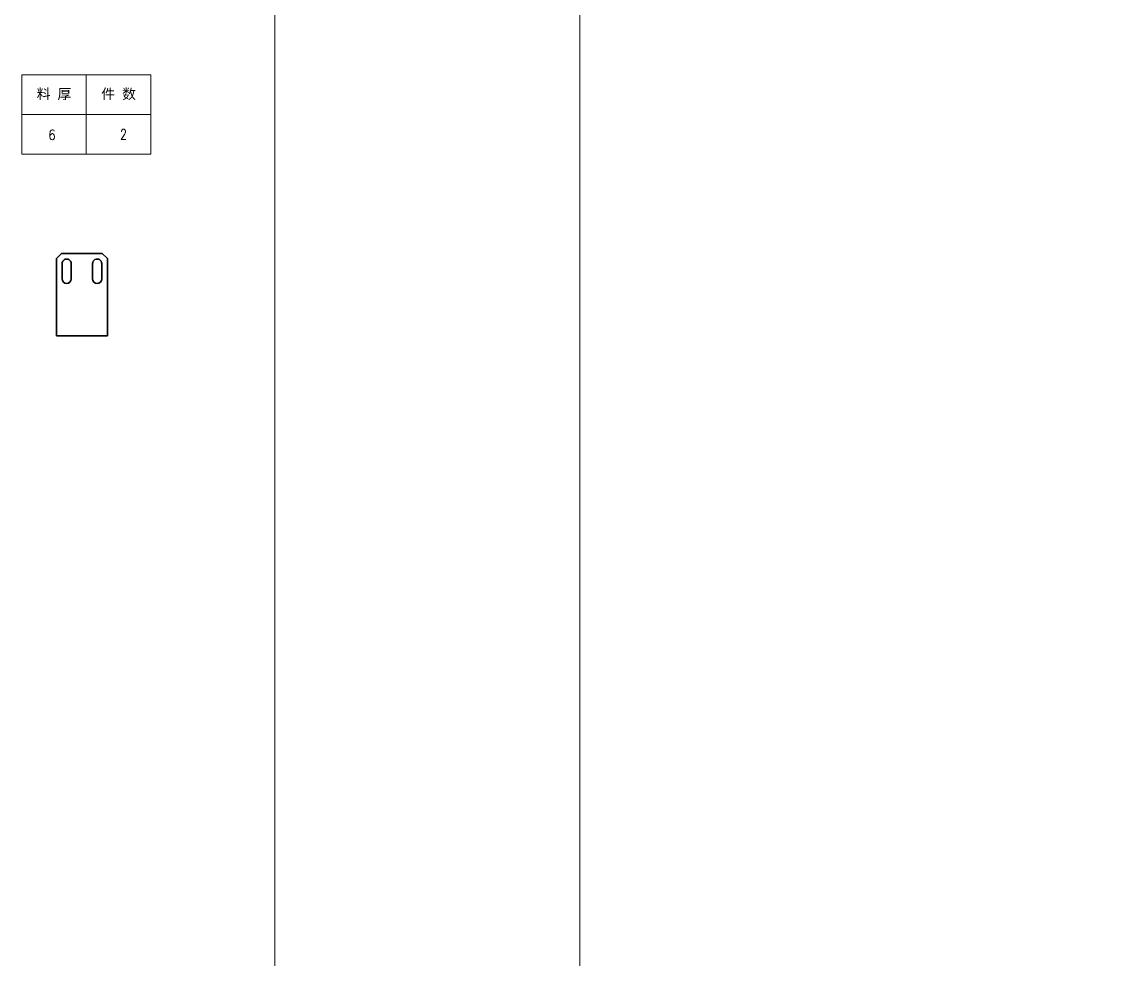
# Model space of a CAD drawing. Header units: millimetres. Extents: x 1333 to 129696, y -57210 to 105899.
# Drawn here: x 56980 to 58048, y 101977 to 102899 of the extents above; entities that cross this region are included whole.
import ezdxf
from ezdxf.enums import TextEntityAlignment as Align

# ---------------------------------------------------------------- set-up
doc = ezdxf.new("R2010")
doc.units = ezdxf.units.MM
doc.header["$LTSCALE"] = 0.5
doc.layers.add('图框', color=7, linetype='Continuous', lineweight=18)
doc.layers.add('标注线', color=3, linetype='Continuous', lineweight=18)
doc.layers.add('打印', color=7, linetype='Continuous', lineweight=15, plot=False)
doc.layers.add('打印-禁用', color=7, linetype='Continuous', lineweight=15, plot=False)
doc.styles.add('DIM', font='romans.shx', dxfattribs={"width": 0.8, "bigfont": 'bigfont.shx'})
doc.styles.get("Standard").update_dxf_attribs({"font": 'simplex.shx'})

# ---------------------------------------------------------------- blocks, each defined once
blk = doc.blocks.new('GZDEH零件A3图框V01版')
at = {"layer": '图框', "linetype": 'Continuous'}
blk.add_line((2882.49, -1554.461), (2882.49, -1832.961), dxfattribs=at)
at = {"layer": '打印-禁用', "linetype": 'Continuous'}
blk.add_line((2857.49, -1549.461), (2857.49, -1846.461), dxfattribs=at)
blk = doc.blocks.new('DEH A3')
at = {"layer": '图框'}
blk.add_blockref('GZDEH零件A3图框V01版', (-2857.49, 1846.461), dxfattribs=at)
blk = doc.blocks.new('*T111')
at = {"color": 0, "linetype": 'ByBlock', "lineweight": -2, "transparency": 16777216}
for p, q in [((0, 0), (127, 0)), ((0, 0), (0, -78)), ((63.5, 0), (63.5, -78)), ((127, 0), (127, -78)), ((0, -39), (127, -39)), ((0, -78), (127, -78))]:
    blk.add_line(p, q, dxfattribs=at)
at = {"color": 0, "transparency": 16777216, "char_height": 10, "width": 60.5, "attachment_point": 5}
for s, insert in [('{\\fSimSun|b0|i0|c134|p2;料 厚}', (31.75, -19.5)), ('{\\fSimSun|b0|i0|c134|p2;件 数}', (95.25, -19.5))]:
    blk.add_mtext(s, dxfattribs=dict(at, insert=insert))
blk = doc.blocks.new('拆图参数')
blk.add_blockref('*T111', (-63.5, 78))
at = {"style": 'DIM', "width": 0.8}
blk.add_attdef('6', text='', height=10, dxfattribs=at).set_placement((-37.1, 18.9), align=Align.MIDDLE_LEFT)
blk.add_attdef('1', text='', height=10, dxfattribs=at).set_placement((36.6, 19.3), align=Align.MIDDLE_CENTER)

msp = doc.modelspace()

# ---------------------------------------------------------------- linework, layer by layer
at = {"color": 7, "lineweight": 35, "ltscale": 0.176777}
for p, q in [((57019.515, 102671.258), (57014.515, 102666.258)), ((57064.515, 102666.258), (57059.515, 102671.258))]:
    msp.add_line(p, q, dxfattribs=at)
at = {"color": 7, "lineweight": 35}
for p, q in [((57059.515, 102671.258), (57019.515, 102671.258)), ((57014.515, 102666.258), (57014.515, 102590.258)), ((57064.515, 102666.258), (57064.515, 102590.258)), ((57064.515, 102590.258), (57014.515, 102590.258))]:
    msp.add_line(p, q, dxfattribs=at)
at = {"color": 7, "lineweight": 35, "ltscale": 0.375}
for p, q in [((57020.015, 102646.258), (57020.015, 102661.258)), ((57029.015, 102661.258), (57029.015, 102646.258)), ((57050.015, 102646.258), (57050.015, 102661.258)), ((57059.015, 102661.258), (57059.015, 102646.258))]:
    msp.add_line(p, q, dxfattribs=at)
at = {"color": 7, "lineweight": 35}
for centre, start, end in [((57024.515, 102661.258), 0, 180.000005), ((57054.515, 102661.258), 0, 180.000005), ((57024.515, 102646.258), 180.000005, 0), ((57054.515, 102646.258), 180.000005, 0)]:
    msp.add_arc(centre, 4.5, start, end, dxfattribs=at)
at = {"layer": '打印'}
msp.add_lwpolyline([(57229.101, 104619.912), (62269.101, 104619.912), (62269.101, 101055.912), (57229.101, 101055.912)], close=True, dxfattribs=at)

# ---------------------------------------------------------------- block references
at = {"layer": '图框', "xscale": 12, "yscale": 12, "zscale": 12}
msp.add_blockref('DEH A3', (57229.101, 101055.912), dxfattribs=at)
at = {"layer": '标注线'}
msp.add_blockref('拆图参数', (57043.785, 102768.96), dxfattribs=at).add_auto_attribs({'1': '2', '6': '6'})

doc.saveas('drawing.dxf')
